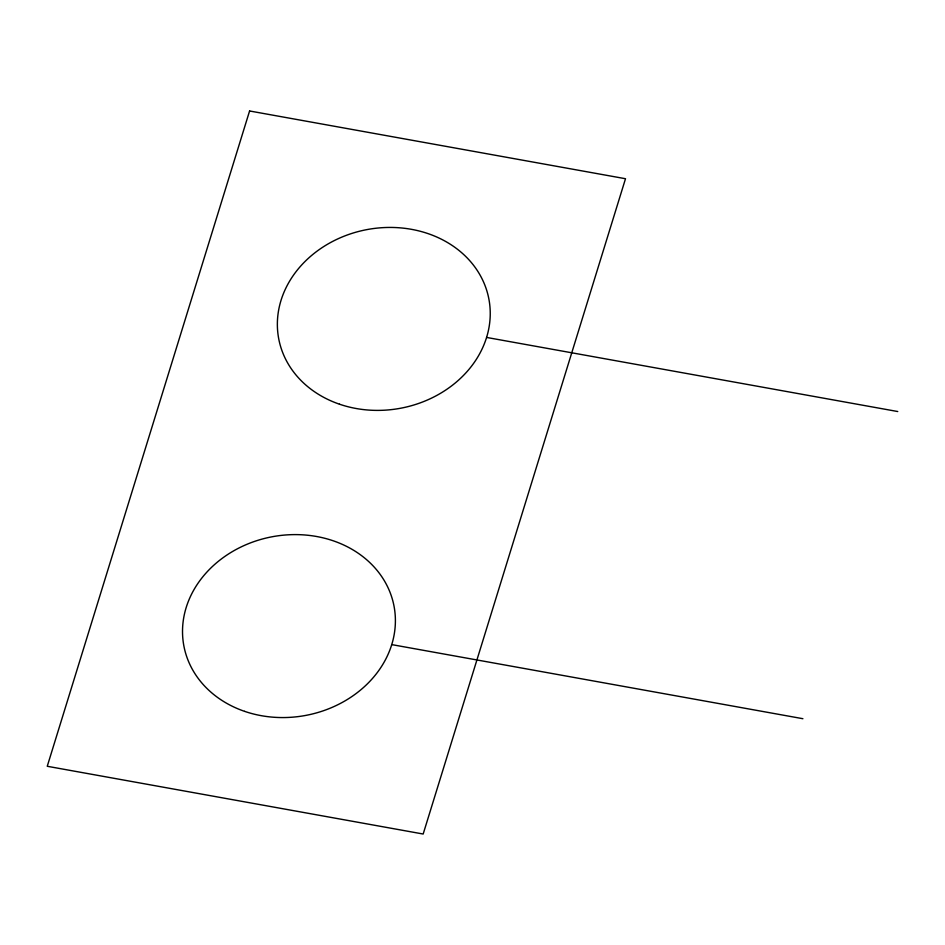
<?xml version="1.0" encoding="UTF-8"?>
<svg xmlns="http://www.w3.org/2000/svg" width="945" height="945" viewBox="0 0 945 945"><rect width="100%" height="100%" fill="white"/><g stroke="black" fill="none" stroke-linecap="round" stroke-linejoin="round"><path stroke-width="1.42" d="M486.592 337.436L897.75 411.536M391.75 644.608L802.907 718.708M249.586 110.978L47.25 766.277L423.171 834.022L625.507 178.723L249.586 110.978M244.625 711.361A106.95 90.897 -10.6 0 0 394.927 612.136A106.95 90.897 -10.6 0 0 227.308 554.762A106.95 90.897 -10.6 0 0 244.625 711.361M339.468 404.188A106.95 90.897 -10.6 0 0 489.77 304.963A106.95 90.897 -10.6 0 0 322.151 247.59A106.95 90.897 -10.6 0 0 339.468 404.188"/></g></svg>
